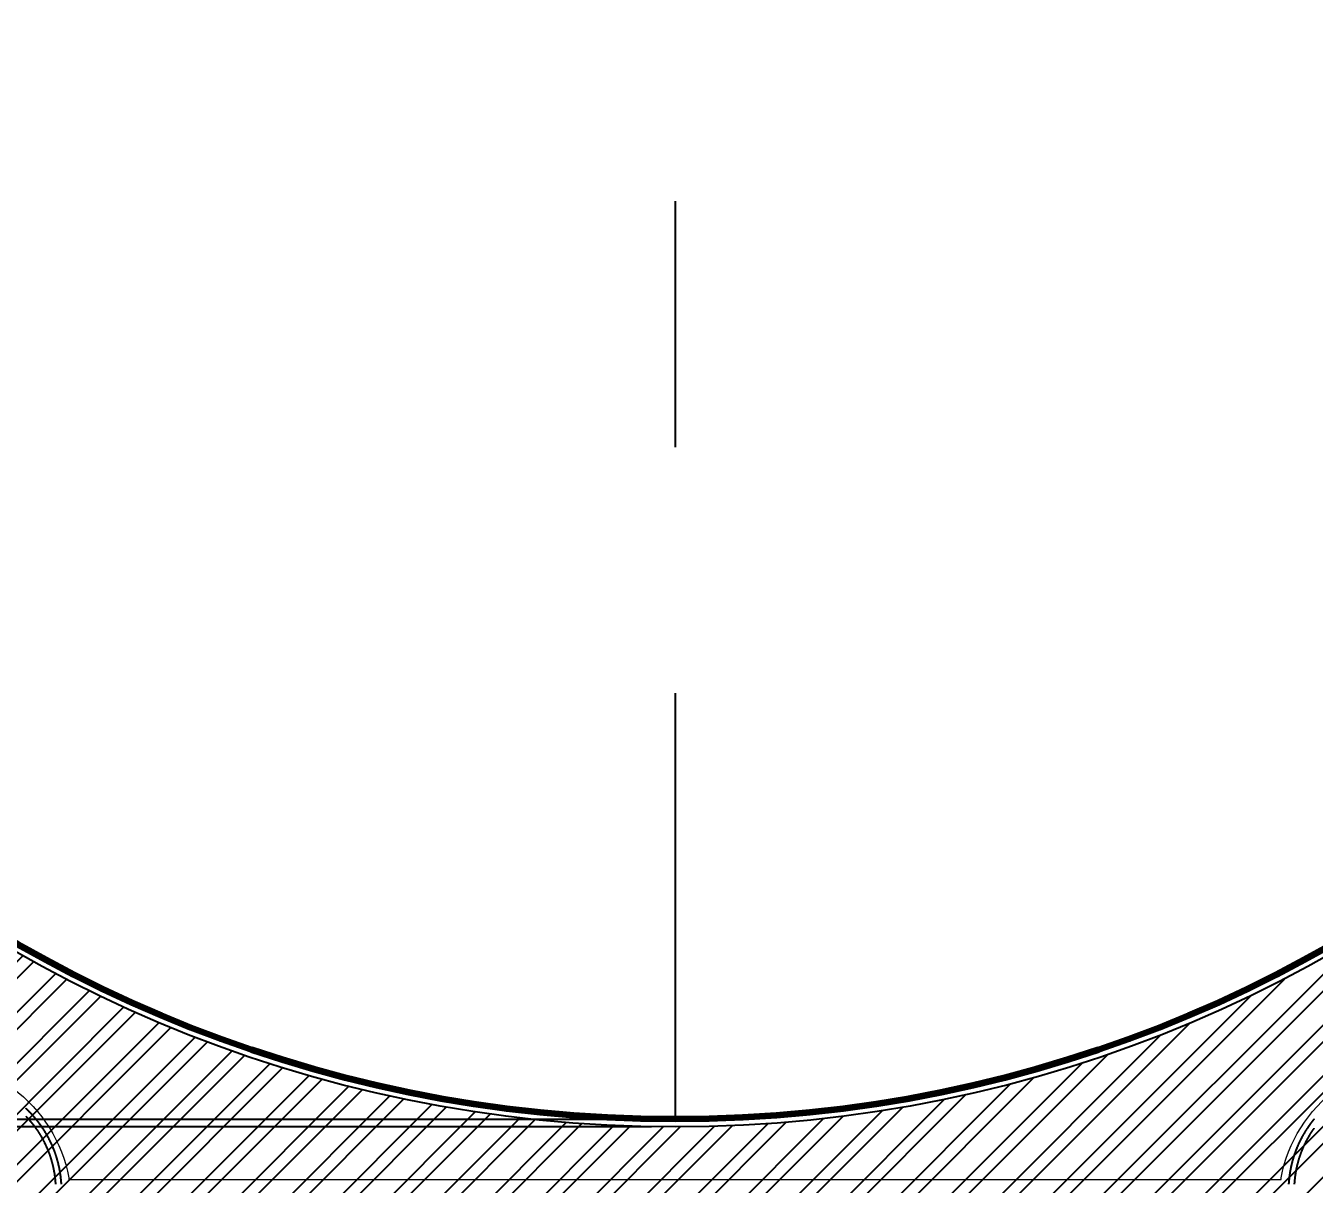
# Model space of a CAD drawing. Header units: millimetres. Extents: x 6268 to 6857, y -7375 to -6958.
# Drawn here: x 6381.34 to 6415.56, y -7194.17 to -7163.4 of the extents above; entities that cross this region are included whole.
import ezdxf

# ---------------------------------------------------------------- set-up
doc = ezdxf.new("R2010")
doc.units = ezdxf.units.MM
doc.header["$LTSCALE"] = 32.67
doc.header["$PDMODE"] = 3
doc.header["$PDSIZE"] = 0.3125
doc.linetypes.add('ACISOTGB', pattern=[9, 4, -1, 1, -1, 1, -1])
doc.layers.get('0').update_dxf_attribs({"linetype": 'CONTINUOUS'})
doc.layers.get('Defpoints').update_dxf_attribs({"linetype": 'CONTINUOUS'})
doc.layers.add('ITO', color=3, linetype='CONTINUOUS')
doc.layers.add('LAYOUT.drawing', color=140, linetype='CONTINUOUS', lineweight=100)
doc.layers.add('OUTLINE.drawing', color=190, linetype='CONTINUOUS', lineweight=100)
doc.styles.add('黑体', font='simhei.ttf')
doc.dimstyles.new('HJ', dxfattribs={"dimtxt": 3.5, "dimasz": 3.5, "dimexe": 1, "dimexo": 0.625, "dimgap": 0.5, "dimtad": 1, "dimtxsty": '黑体', "dimcen": 3.5, "dimclrd": 4, "dimclre": 4, "dimclrt": 4, "dimadec": 0, "dimazin": 0, "dimtfac": 1, "dimtmove": 0, "dimatfit": 3, "dimfxl": 1, "dimarcsym": 0})

# ---------------------------------------------------------------- blocks, each defined once
blk = doc.blocks.new('lcd1')
at = {"color": 1, "linetype": 'ACISOTGB', "lineweight": -3}
blk.add_line((574.33, 264.3), (574.33, -86.34), dxfattribs=at)
at = {"layer": 'LAYOUT.drawing', "color": 4, "linetype": 'Continuous', "lineweight": -3}
for points in [[(488.11, -84.87), (488.13, -84.89), (488.15, -84.91), (488.18, -84.93), (488.2, -84.95), (488.22, -84.97), (488.24, -84.99), (488.26, -85.02), (488.28, -85.04), (488.3, -85.06), (488.32, -85.08), (488.35, -85.1), (488.37, -85.12), (488.39, -85.14), (488.41, -85.16), (488.43, -85.18), (488.45, -85.2), (488.49, -85.24), (488.53, -85.28), (488.55, -85.31), (488.57, -85.33), (488.61, -85.37), (488.66, -85.41), (488.68, -85.43), (488.7, -85.45), (488.72, -85.47), (488.74, -85.5), (488.76, -85.52), (488.78, -85.54), (488.8, -85.56), (488.82, -85.58), (488.84, -85.6), (488.86, -85.63), (488.88, -85.65), (488.9, -85.67), (488.94, -85.71), (488.96, -85.73), (488.98, -85.76), (489, -85.78), (489.02, -85.8), (489.04, -85.82), (489.05, -85.84), (489.07, -85.87), (489.09, -85.89), (489.11, -85.91), (489.15, -85.95), (489.17, -85.98), (489.19, -86), (489.21, -86.02), (489.25, -86.07), (489.27, -86.09), (489.29, -86.11), (489.3, -86.13), (489.32, -86.16), (489.34, -86.18), (489.36, -86.2), (489.38, -86.22), (489.4, -86.25), (489.44, -86.29), (489.47, -86.34), (489.49, -86.36), (489.51, -86.38), (489.53, -86.41), (489.55, -86.43), (489.57, -86.45), (489.58, -86.47), (489.6, -86.5), (489.62, -86.52), (489.64, -86.54), (489.67, -86.59), (489.69, -86.61), (489.71, -86.64), (489.73, -86.66), (489.75, -86.68), (489.78, -86.73), (489.8, -86.75), (489.82, -86.78), (489.85, -86.82), (489.87, -86.85), (489.89, -86.87), (489.91, -86.89), (489.92, -86.92), (489.94, -86.94), (489.96, -86.97), (489.98, -86.99), (489.99, -87.01), (490.01, -87.04), (490.03, -87.06), (490.06, -87.11), (490.08, -87.13), (490.11, -87.18), (490.13, -87.21), (490.15, -87.23), (490.16, -87.25), (490.18, -87.28), (490.2, -87.3), (490.23, -87.35), (490.25, -87.38), (490.26, -87.4), (490.28, -87.42), (490.29, -87.45), (490.31, -87.47), (490.33, -87.5), (490.34, -87.52), (490.36, -87.55), (490.38, -87.57), (490.41, -87.62), (490.42, -87.64), (490.44, -87.67), (490.46, -87.69), (490.47, -87.72), (490.5, -87.77), (490.52, -87.79), (490.54, -87.82), (490.57, -87.87), (490.6, -87.92), (490.61, -87.94), (490.63, -87.97), (490.64, -87.99), (490.66, -88.02), (490.67, -88.04), (490.7, -88.09), (490.72, -88.12), (490.73, -88.14), (490.75, -88.17), (490.76, -88.2), (490.79, -88.25), (490.81, -88.27), (490.82, -88.3), (490.84, -88.32), (490.85, -88.35), (490.87, -88.37), (490.88, -88.4), (490.9, -88.42), (490.91, -88.45), (490.93, -88.48), (490.94, -88.5), (490.97, -88.55), (490.98, -88.58), (491, -88.6), (491.01, -88.63), (491.02, -88.66), (491.04, -88.68), (491.05, -88.71), (491.07, -88.73), (491.08, -88.76), (491.11, -88.81), (491.13, -88.86), (491.15, -88.89), (491.16, -88.92), (491.18, -88.94), (491.2, -89), (491.22, -89.02), (491.23, -89.05), (491.26, -89.1), (491.27, -89.13), (491.28, -89.15), (491.29, -89.18), (491.31, -89.21), (491.32, -89.23), (491.33, -89.26), (491.35, -89.29), (491.36, -89.31), (491.37, -89.34), (491.38, -89.36), (491.4, -89.39), (491.41, -89.42), (491.42, -89.44), (491.43, -89.47), (491.46, -89.52), (491.48, -89.58), (491.51, -89.63), (491.52, -89.66), (491.53, -89.69), (491.56, -89.74), (491.57, -89.77), (491.58, -89.79), (491.59, -89.82), (491.6, -89.85), (491.61, -89.87), (491.63, -89.9), (491.64, -89.93), (491.65, -89.96), (491.66, -89.98), (491.67, -90.01), (491.69, -90.06), (491.71, -90.09), (491.72, -90.12), (491.73, -90.15), (491.74, -90.17), (491.75, -90.2), (491.76, -90.23), (491.77, -90.25), (491.78, -90.28), (491.79, -90.31), (491.81, -90.36), (491.83, -90.39), (491.85, -90.45), (491.86, -90.47), (491.87, -90.5), (491.89, -90.56), (491.9, -90.58), (491.91, -90.61), (491.92, -90.64), (491.93, -90.67), (491.94, -90.69), (491.96, -90.75), (491.98, -90.81), (491.99, -90.83), (492, -90.86), (492.01, -90.89), (492.02, -90.92), (492.03, -90.94), (492.04, -90.97), (492.05, -91), (492.06, -91.06), (492.07, -91.08), (492.08, -91.11), (492.09, -91.14), (492.1, -91.17), (492.11, -91.2), (492.12, -91.22), (492.13, -91.25), (492.14, -91.28), (492.15, -91.31), (492.15, -91.34), (492.17, -91.39), (492.18, -91.42), (492.19, -91.45), (492.2, -91.48), (492.21, -91.5), (492.21, -91.53), (492.22, -91.56), (492.24, -91.62), (492.25, -91.65), (492.26, -91.67), (492.26, -91.7), (492.27, -91.73), (492.28, -91.76), (492.29, -91.79), (492.3, -91.84), (492.32, -91.9), (492.33, -91.93), (492.33, -91.96), (492.34, -91.99), (492.35, -92.01), (492.36, -92.04), (492.36, -92.07), (492.38, -92.13), (492.38, -92.16), (492.4, -92.21), (492.41, -92.24), (492.41, -92.27), (492.42, -92.3), (492.43, -92.33), (492.43, -92.36), (492.44, -92.39), (492.45, -92.41), (492.45, -92.44), (492.46, -92.47), (492.47, -92.5), (492.47, -92.53), (492.48, -92.56), (492.49, -92.59), (492.49, -92.62), (492.5, -92.67), (492.51, -92.7), (492.52, -92.73), (492.52, -92.76), (492.53, -92.79), (492.53, -92.82), (492.54, -92.85), (492.55, -92.87), (492.55, -92.9), (492.56, -92.93), (492.56, -92.96), (492.57, -93.02), (492.58, -93.05), (492.58, -93.08), (492.59, -93.11), (492.6, -93.13), (492.6, -93.16), (492.61, -93.19), (492.61, -93.22), (492.62, -93.28), (492.63, -93.31), (492.63, -93.34), (492.64, -93.37), (492.64, -93.4), (492.65, -93.45), (492.65, -93.48), (492.66, -93.51), (492.66, -93.54), (492.67, -93.57), (492.67, -93.6), (492.68, -93.63), (492.68, -93.66), (492.68, -93.69), (492.69, -93.72), (492.69, -93.74), (492.7, -93.77), (492.7, -93.8), (492.7, -93.83), (492.71, -93.86), (492.71, -93.89), (492.72, -93.92), (492.72, -93.95), (492.72, -93.98), (492.73, -94.04), (492.73, -94.07), (492.74, -94.1), (492.74, -94.12), (492.74, -94.15), (492.75, -94.18), (492.75, -94.21), (492.75, -94.24), (492.76, -94.27), (492.76, -94.3), (492.76, -94.33), (492.76, -94.36), (492.77, -94.39), (492.77, -94.42), (492.77, -94.45), (492.78, -94.48), (492.78, -94.53), (492.78, -94.56), (492.78, -94.59), (492.79, -94.62), (492.79, -94.65), (492.79, -94.68), (492.79, -94.71), (492.8, -94.74), (492.8, -94.77), (492.8, -94.8), (492.8, -94.83), (492.8, -94.86), (492.81, -94.92), (492.81, -94.94), (492.81, -94.97)], [(655.86, -94.97), (655.86, -94.94), (655.86, -94.92), (655.86, -94.89), (655.86, -94.86), (655.86, -94.83), (655.87, -94.8), (655.87, -94.77), (655.87, -94.74), (655.87, -94.71), (655.88, -94.68), (655.88, -94.65), (655.88, -94.62), (655.88, -94.59), (655.88, -94.56), (655.89, -94.53), (655.89, -94.5), (655.89, -94.48), (655.9, -94.42), (655.9, -94.39), (655.9, -94.36), (655.91, -94.33), (655.91, -94.3), (655.91, -94.27), (655.92, -94.21), (655.92, -94.18), (655.92, -94.15), (655.93, -94.12), (655.93, -94.1), (655.93, -94.07), (655.94, -94.04), (655.94, -94.01), (655.94, -93.98), (655.95, -93.95), (655.95, -93.92), (655.96, -93.89), (655.96, -93.86), (655.96, -93.83), (655.97, -93.8), (655.97, -93.77), (655.97, -93.74), (655.98, -93.72), (655.98, -93.69), (655.99, -93.66), (655.99, -93.63), (656, -93.6), (656, -93.57), (656, -93.54), (656.01, -93.51), (656.01, -93.48), (656.02, -93.45), (656.02, -93.42), (656.03, -93.4), (656.03, -93.37), (656.04, -93.34), (656.04, -93.31), (656.05, -93.25), (656.06, -93.22), (656.06, -93.19), (656.07, -93.16), (656.07, -93.13), (656.08, -93.11), (656.08, -93.08), (656.09, -93.05), (656.09, -93.02), (656.1, -92.99), (656.11, -92.93), (656.12, -92.9), (656.12, -92.87), (656.13, -92.82), (656.14, -92.79), (656.14, -92.76), (656.15, -92.73), (656.16, -92.7), (656.16, -92.67), (656.17, -92.64), (656.17, -92.62), (656.18, -92.59), (656.19, -92.56), (656.2, -92.5), (656.21, -92.47), (656.21, -92.44), (656.22, -92.41), (656.23, -92.36), (656.24, -92.33), (656.25, -92.3), (656.25, -92.27), (656.26, -92.24), (656.27, -92.21), (656.27, -92.19), (656.28, -92.16), (656.29, -92.13), (656.3, -92.1), (656.31, -92.04), (656.32, -92.01), (656.33, -91.99), (656.33, -91.96), (656.34, -91.93), (656.35, -91.9), (656.36, -91.84), (656.37, -91.82), (656.38, -91.79), (656.39, -91.76), (656.4, -91.73), (656.4, -91.7), (656.41, -91.67), (656.42, -91.65), (656.44, -91.59), (656.44, -91.56), (656.45, -91.53), (656.46, -91.5), (656.47, -91.48), (656.48, -91.45), (656.49, -91.42), (656.5, -91.36), (656.51, -91.34), (656.52, -91.31), (656.54, -91.25), (656.55, -91.22), (656.56, -91.2), (656.57, -91.17), (656.57, -91.14), (656.59, -91.08), (656.6, -91.06), (656.61, -91.03), (656.62, -91), (656.63, -90.97), (656.64, -90.94), (656.65, -90.92), (656.66, -90.89), (656.67, -90.86), (656.68, -90.83), (656.69, -90.81), (656.7, -90.78), (656.71, -90.75), (656.73, -90.69), (656.74, -90.67), (656.75, -90.64), (656.76, -90.61), (656.77, -90.58), (656.78, -90.56), (656.79, -90.53), (656.8, -90.5), (656.81, -90.47), (656.82, -90.45), (656.83, -90.42), (656.85, -90.36), (656.86, -90.34), (656.87, -90.31), (656.88, -90.28), (656.9, -90.25), (656.91, -90.23), (656.92, -90.2), (656.93, -90.17), (656.94, -90.15), (656.95, -90.12), (656.96, -90.09), (656.97, -90.06), (657, -90.01), (657.01, -89.98), (657.02, -89.96), (657.03, -89.93), (657.04, -89.9), (657.05, -89.87), (657.06, -89.85), (657.08, -89.82), (657.09, -89.79), (657.1, -89.77), (657.11, -89.74), (657.12, -89.71), (657.14, -89.69), (657.15, -89.66), (657.17, -89.6), (657.18, -89.58), (657.21, -89.52), (657.22, -89.5), (657.23, -89.47), (657.25, -89.44), (657.26, -89.42), (657.27, -89.39), (657.28, -89.36), (657.3, -89.34), (657.31, -89.31), (657.32, -89.29), (657.33, -89.26), (657.35, -89.23), (657.36, -89.21), (657.37, -89.18), (657.39, -89.15), (657.41, -89.1), (657.42, -89.07), (657.44, -89.05), (657.45, -89.02), (657.48, -88.97), (657.49, -88.94), (657.52, -88.89), (657.53, -88.86), (657.55, -88.84), (657.56, -88.81), (657.57, -88.79), (657.6, -88.73), (657.61, -88.71), (657.63, -88.68), (657.66, -88.63), (657.67, -88.6), (657.68, -88.58), (657.7, -88.55), (657.71, -88.53), (657.73, -88.5), (657.74, -88.48), (657.76, -88.45), (657.78, -88.4), (657.8, -88.37), (657.81, -88.35), (657.83, -88.32), (657.84, -88.3), (657.87, -88.25), (657.89, -88.22), (657.9, -88.2), (657.92, -88.17), (657.93, -88.14), (657.95, -88.12), (657.96, -88.09), (657.98, -88.07), (657.99, -88.04), (658.01, -88.02), (658.02, -87.99), (658.05, -87.94), (658.07, -87.92), (658.09, -87.89), (658.1, -87.87), (658.12, -87.84), (658.13, -87.82), (658.15, -87.79), (658.16, -87.77), (658.18, -87.74), (658.19, -87.72), (658.21, -87.69), (658.23, -87.67), (658.24, -87.64), (658.27, -87.6), (658.29, -87.57), (658.31, -87.55), (658.32, -87.52), (658.34, -87.5), (658.36, -87.47), (658.37, -87.45), (658.39, -87.42), (658.4, -87.4), (658.42, -87.38), (658.44, -87.35), (658.45, -87.33), (658.47, -87.3), (658.49, -87.28), (658.5, -87.25), (658.54, -87.21), (658.55, -87.18), (658.57, -87.16), (658.59, -87.13), (658.61, -87.11), (658.62, -87.09), (658.64, -87.06), (658.66, -87.04), (658.67, -87.01), (658.69, -86.99), (658.71, -86.97), (658.73, -86.94), (658.74, -86.92), (658.76, -86.89), (658.78, -86.87), (658.8, -86.85), (658.81, -86.82), (658.85, -86.78), (658.87, -86.75), (658.88, -86.73), (658.9, -86.71), (658.92, -86.68), (658.94, -86.66), (658.96, -86.64), (658.99, -86.59), (659.03, -86.54), (659.06, -86.5), (659.08, -86.47), (659.1, -86.45), (659.12, -86.43), (659.14, -86.41), (659.16, -86.38), (659.17, -86.36), (659.19, -86.34), (659.21, -86.31), (659.23, -86.29)], [(488.11, -84.87), (488.13, -84.89), (488.15, -84.91), (488.18, -84.93), (488.2, -84.95), (488.22, -84.97), (488.24, -84.99), (488.26, -85.02), (488.28, -85.04), (488.3, -85.06), (488.32, -85.08), (488.35, -85.1), (488.37, -85.12), (488.39, -85.14), (488.41, -85.16), (488.43, -85.18), (488.45, -85.2), (488.49, -85.24), (488.53, -85.28), (488.55, -85.31), (488.57, -85.33), (488.61, -85.37), (488.66, -85.41), (488.68, -85.43), (488.7, -85.45), (488.72, -85.47), (488.74, -85.5), (488.76, -85.52), (488.78, -85.54), (488.8, -85.56), (488.82, -85.58), (488.84, -85.6), (488.86, -85.63), (488.88, -85.65), (488.9, -85.67), (488.94, -85.71), (488.96, -85.73), (488.98, -85.76), (489, -85.78), (489.02, -85.8), (489.04, -85.82), (489.05, -85.84), (489.07, -85.87), (489.09, -85.89), (489.11, -85.91), (489.15, -85.95), (489.17, -85.98), (489.19, -86), (489.21, -86.02), (489.25, -86.07), (489.27, -86.09), (489.29, -86.11), (489.3, -86.13), (489.32, -86.16), (489.34, -86.18), (489.36, -86.2), (489.38, -86.22), (489.4, -86.25), (489.44, -86.29), (489.47, -86.34), (489.49, -86.36), (489.51, -86.38), (489.53, -86.41), (489.55, -86.43), (489.57, -86.45), (489.58, -86.47), (489.6, -86.5), (489.62, -86.52), (489.64, -86.54), (489.67, -86.59), (489.69, -86.61), (489.71, -86.64), (489.73, -86.66), (489.75, -86.68), (489.78, -86.73), (489.8, -86.75), (489.82, -86.78), (489.85, -86.82), (489.87, -86.85), (489.89, -86.87), (489.91, -86.89), (489.92, -86.92), (489.94, -86.94), (489.96, -86.97), (489.98, -86.99), (489.99, -87.01), (490.01, -87.04), (490.03, -87.06), (490.06, -87.11), (490.08, -87.13), (490.11, -87.18), (490.13, -87.21), (490.15, -87.23), (490.16, -87.25), (490.18, -87.28), (490.2, -87.3), (490.23, -87.35), (490.25, -87.38), (490.26, -87.4), (490.28, -87.42), (490.29, -87.45), (490.31, -87.47), (490.33, -87.5), (490.34, -87.52), (490.36, -87.55), (490.38, -87.57), (490.41, -87.62), (490.42, -87.64), (490.44, -87.67), (490.46, -87.69), (490.47, -87.72), (490.5, -87.77), (490.52, -87.79), (490.54, -87.82), (490.57, -87.87), (490.6, -87.92), (490.61, -87.94), (490.63, -87.97), (490.64, -87.99), (490.66, -88.02), (490.67, -88.04), (490.7, -88.09), (490.72, -88.12), (490.73, -88.14), (490.75, -88.17), (490.76, -88.2), (490.79, -88.25), (490.81, -88.27), (490.82, -88.3), (490.84, -88.32), (490.85, -88.35), (490.87, -88.37), (490.88, -88.4), (490.9, -88.42), (490.91, -88.45), (490.93, -88.48), (490.94, -88.5), (490.97, -88.55), (490.98, -88.58), (491, -88.6), (491.01, -88.63), (491.02, -88.66), (491.04, -88.68), (491.05, -88.71), (491.07, -88.73), (491.08, -88.76), (491.11, -88.81), (491.13, -88.86), (491.15, -88.89), (491.16, -88.92), (491.18, -88.94), (491.2, -89), (491.22, -89.02), (491.23, -89.05), (491.26, -89.1), (491.27, -89.13), (491.28, -89.15), (491.29, -89.18), (491.31, -89.21), (491.32, -89.23), (491.33, -89.26), (491.35, -89.29), (491.36, -89.31), (491.37, -89.34), (491.38, -89.36), (491.4, -89.39), (491.41, -89.42), (491.42, -89.44), (491.43, -89.47), (491.46, -89.52), (491.48, -89.58), (491.51, -89.63), (491.52, -89.66), (491.53, -89.69), (491.56, -89.74), (491.57, -89.77), (491.58, -89.79), (491.59, -89.82), (491.6, -89.85), (491.61, -89.87), (491.63, -89.9), (491.64, -89.93), (491.65, -89.96), (491.66, -89.98), (491.67, -90.01), (491.69, -90.06), (491.71, -90.09), (491.72, -90.12), (491.73, -90.15), (491.74, -90.17), (491.75, -90.2), (491.76, -90.23), (491.77, -90.25), (491.78, -90.28), (491.79, -90.31), (491.81, -90.36), (491.83, -90.39), (491.85, -90.45), (491.86, -90.47), (491.87, -90.5), (491.89, -90.56), (491.9, -90.58), (491.91, -90.61), (491.92, -90.64), (491.93, -90.67), (491.94, -90.69), (491.96, -90.75), (491.98, -90.81), (491.99, -90.83), (492, -90.86), (492.01, -90.89), (492.02, -90.92), (492.03, -90.94), (492.04, -90.97), (492.05, -91), (492.06, -91.06), (492.07, -91.08), (492.08, -91.11), (492.09, -91.14), (492.1, -91.17), (492.11, -91.2), (492.12, -91.22), (492.13, -91.25), (492.14, -91.28), (492.15, -91.31), (492.15, -91.34), (492.17, -91.39), (492.18, -91.42), (492.19, -91.45), (492.2, -91.48), (492.21, -91.5), (492.21, -91.53), (492.22, -91.56), (492.24, -91.62), (492.25, -91.65), (492.26, -91.67), (492.26, -91.7), (492.27, -91.73), (492.28, -91.76), (492.29, -91.79), (492.3, -91.84), (492.32, -91.9), (492.33, -91.93), (492.33, -91.96), (492.34, -91.99), (492.35, -92.01), (492.36, -92.04), (492.36, -92.07), (492.38, -92.13), (492.38, -92.16), (492.4, -92.21), (492.41, -92.24), (492.41, -92.27), (492.42, -92.3), (492.43, -92.33), (492.43, -92.36), (492.44, -92.39), (492.45, -92.41), (492.45, -92.44), (492.46, -92.47), (492.47, -92.5), (492.47, -92.53), (492.48, -92.56), (492.49, -92.59), (492.49, -92.62), (492.5, -92.67), (492.51, -92.7), (492.52, -92.73), (492.52, -92.76), (492.53, -92.79), (492.53, -92.82), (492.54, -92.85), (492.55, -92.87), (492.55, -92.9), (492.56, -92.93), (492.56, -92.96), (492.57, -93.02), (492.58, -93.05), (492.58, -93.08), (492.59, -93.11), (492.6, -93.13), (492.6, -93.16), (492.61, -93.19), (492.61, -93.22), (492.62, -93.28), (492.63, -93.31), (492.63, -93.34), (492.64, -93.37), (492.64, -93.4), (492.65, -93.45), (492.65, -93.48), (492.66, -93.51), (492.66, -93.54), (492.67, -93.57), (492.67, -93.6), (492.68, -93.63), (492.68, -93.66), (492.68, -93.69), (492.69, -93.72), (492.69, -93.74), (492.7, -93.77), (492.7, -93.8), (492.7, -93.83), (492.71, -93.86), (492.71, -93.89), (492.72, -93.92), (492.72, -93.95), (492.72, -93.98), (492.73, -94.04), (492.73, -94.07), (492.74, -94.1), (492.74, -94.12), (492.74, -94.15), (492.75, -94.18), (492.75, -94.21), (492.75, -94.24), (492.76, -94.27), (492.76, -94.3), (492.76, -94.33), (492.76, -94.36), (492.77, -94.39), (492.77, -94.42), (492.77, -94.45), (492.78, -94.48), (492.78, -94.53), (492.78, -94.56), (492.78, -94.59), (492.79, -94.62), (492.79, -94.65), (492.79, -94.68), (492.79, -94.71), (492.8, -94.74), (492.8, -94.77), (492.8, -94.8), (492.8, -94.83), (492.8, -94.86), (492.81, -94.92), (492.81, -94.94), (492.81, -94.97)], [(655.86, -94.97), (655.86, -94.94), (655.86, -94.92), (655.86, -94.89), (655.86, -94.86), (655.86, -94.83), (655.87, -94.8), (655.87, -94.77), (655.87, -94.74), (655.87, -94.71), (655.88, -94.68), (655.88, -94.65), (655.88, -94.62), (655.88, -94.59), (655.88, -94.56), (655.89, -94.53), (655.89, -94.5), (655.89, -94.48), (655.9, -94.42), (655.9, -94.39), (655.9, -94.36), (655.91, -94.33), (655.91, -94.3), (655.91, -94.27), (655.92, -94.21), (655.92, -94.18), (655.92, -94.15), (655.93, -94.12), (655.93, -94.1), (655.93, -94.07), (655.94, -94.04), (655.94, -94.01), (655.94, -93.98), (655.95, -93.95), (655.95, -93.92), (655.96, -93.89), (655.96, -93.86), (655.96, -93.83), (655.97, -93.8), (655.97, -93.77), (655.97, -93.74), (655.98, -93.72), (655.98, -93.69), (655.99, -93.66), (655.99, -93.63), (656, -93.6), (656, -93.57), (656, -93.54), (656.01, -93.51), (656.01, -93.48), (656.02, -93.45), (656.02, -93.42), (656.03, -93.4), (656.03, -93.37), (656.04, -93.34), (656.04, -93.31), (656.05, -93.25), (656.06, -93.22), (656.06, -93.19), (656.07, -93.16), (656.07, -93.13), (656.08, -93.11), (656.08, -93.08), (656.09, -93.05), (656.09, -93.02), (656.1, -92.99), (656.11, -92.93), (656.12, -92.9), (656.12, -92.87), (656.13, -92.82), (656.14, -92.79), (656.14, -92.76), (656.15, -92.73), (656.16, -92.7), (656.16, -92.67), (656.17, -92.64), (656.17, -92.62), (656.18, -92.59), (656.19, -92.56), (656.2, -92.5), (656.21, -92.47), (656.21, -92.44), (656.22, -92.41), (656.23, -92.36), (656.24, -92.33), (656.25, -92.3), (656.25, -92.27), (656.26, -92.24), (656.27, -92.21), (656.27, -92.19), (656.28, -92.16), (656.29, -92.13), (656.3, -92.1), (656.31, -92.04), (656.32, -92.01), (656.33, -91.99), (656.33, -91.96), (656.34, -91.93), (656.35, -91.9), (656.36, -91.84), (656.37, -91.82), (656.38, -91.79), (656.39, -91.76), (656.4, -91.73), (656.4, -91.7), (656.41, -91.67), (656.42, -91.65), (656.44, -91.59), (656.44, -91.56), (656.45, -91.53), (656.46, -91.5), (656.47, -91.48), (656.48, -91.45), (656.49, -91.42), (656.5, -91.36), (656.51, -91.34), (656.52, -91.31), (656.54, -91.25), (656.55, -91.22), (656.56, -91.2), (656.57, -91.17), (656.57, -91.14), (656.59, -91.08), (656.6, -91.06), (656.61, -91.03), (656.62, -91), (656.63, -90.97), (656.64, -90.94), (656.65, -90.92), (656.66, -90.89), (656.67, -90.86), (656.68, -90.83), (656.69, -90.81), (656.7, -90.78), (656.71, -90.75), (656.73, -90.69), (656.74, -90.67), (656.75, -90.64), (656.76, -90.61), (656.77, -90.58), (656.78, -90.56), (656.79, -90.53), (656.8, -90.5), (656.81, -90.47), (656.82, -90.45), (656.83, -90.42), (656.85, -90.36), (656.86, -90.34), (656.87, -90.31), (656.88, -90.28), (656.9, -90.25), (656.91, -90.23), (656.92, -90.2), (656.93, -90.17), (656.94, -90.15), (656.95, -90.12), (656.96, -90.09), (656.97, -90.06), (657, -90.01), (657.01, -89.98), (657.02, -89.96), (657.03, -89.93), (657.04, -89.9), (657.05, -89.87), (657.06, -89.85), (657.08, -89.82), (657.09, -89.79), (657.1, -89.77), (657.11, -89.74), (657.12, -89.71), (657.14, -89.69), (657.15, -89.66), (657.17, -89.6), (657.18, -89.58), (657.21, -89.52), (657.22, -89.5), (657.23, -89.47), (657.25, -89.44), (657.26, -89.42), (657.27, -89.39), (657.28, -89.36), (657.3, -89.34), (657.31, -89.31), (657.32, -89.29), (657.33, -89.26), (657.35, -89.23), (657.36, -89.21), (657.37, -89.18), (657.39, -89.15), (657.41, -89.1), (657.42, -89.07), (657.44, -89.05), (657.45, -89.02), (657.48, -88.97), (657.49, -88.94), (657.52, -88.89), (657.53, -88.86), (657.55, -88.84), (657.56, -88.81), (657.57, -88.79), (657.6, -88.73), (657.61, -88.71), (657.63, -88.68), (657.66, -88.63), (657.67, -88.6), (657.68, -88.58), (657.7, -88.55), (657.71, -88.53), (657.73, -88.5), (657.74, -88.48), (657.76, -88.45), (657.78, -88.4), (657.8, -88.37), (657.81, -88.35), (657.83, -88.32), (657.84, -88.3), (657.87, -88.25), (657.89, -88.22), (657.9, -88.2), (657.92, -88.17), (657.93, -88.14), (657.95, -88.12), (657.96, -88.09), (657.98, -88.07), (657.99, -88.04), (658.01, -88.02), (658.02, -87.99), (658.05, -87.94), (658.07, -87.92), (658.09, -87.89), (658.1, -87.87), (658.12, -87.84), (658.13, -87.82), (658.15, -87.79), (658.16, -87.77), (658.18, -87.74), (658.19, -87.72), (658.21, -87.69), (658.23, -87.67), (658.24, -87.64), (658.27, -87.6), (658.29, -87.57), (658.31, -87.55), (658.32, -87.52), (658.34, -87.5), (658.36, -87.47), (658.37, -87.45), (658.39, -87.42), (658.4, -87.4), (658.42, -87.38), (658.44, -87.35), (658.45, -87.33), (658.47, -87.3), (658.49, -87.28), (658.5, -87.25), (658.54, -87.21), (658.55, -87.18), (658.57, -87.16), (658.59, -87.13), (658.61, -87.11), (658.62, -87.09), (658.64, -87.06), (658.66, -87.04), (658.67, -87.01), (658.69, -86.99), (658.71, -86.97), (658.73, -86.94), (658.74, -86.92), (658.76, -86.89), (658.78, -86.87), (658.8, -86.85), (658.81, -86.82), (658.85, -86.78), (658.87, -86.75), (658.88, -86.73), (658.9, -86.71), (658.92, -86.68), (658.94, -86.66), (658.96, -86.64), (658.99, -86.59), (659.03, -86.54), (659.06, -86.5), (659.08, -86.47), (659.1, -86.45), (659.12, -86.43), (659.14, -86.41), (659.16, -86.38), (659.17, -86.36), (659.19, -86.34), (659.21, -86.31), (659.23, -86.29)]]:
    blk.add_lwpolyline(points, dxfattribs=at)
at = {"layer": 'LAYOUT.drawing', "color": 4, "linetype": 'Continuous', "lineweight": 0}
for points in [[(488.11, -84.87), (488.13, -84.89), (488.15, -84.91), (488.18, -84.93), (488.2, -84.95), (488.22, -84.97), (488.24, -84.99), (488.26, -85.02), (488.28, -85.04), (488.3, -85.06), (488.32, -85.08), (488.35, -85.1), (488.37, -85.12), (488.39, -85.14), (488.41, -85.16), (488.43, -85.18), (488.45, -85.2), (488.49, -85.24), (488.53, -85.28), (488.55, -85.31), (488.57, -85.33), (488.61, -85.37), (488.66, -85.41), (488.68, -85.43), (488.7, -85.45), (488.72, -85.47), (488.74, -85.5), (488.76, -85.52), (488.78, -85.54), (488.8, -85.56), (488.82, -85.58), (488.84, -85.6), (488.86, -85.63), (488.88, -85.65), (488.9, -85.67), (488.94, -85.71), (488.96, -85.73), (488.98, -85.76), (489, -85.78), (489.02, -85.8), (489.04, -85.82), (489.05, -85.84), (489.07, -85.87), (489.09, -85.89), (489.11, -85.91), (489.15, -85.95), (489.17, -85.98), (489.19, -86), (489.21, -86.02), (489.25, -86.07), (489.27, -86.09), (489.29, -86.11), (489.3, -86.13), (489.32, -86.16), (489.34, -86.18), (489.36, -86.2), (489.38, -86.22), (489.4, -86.25), (489.44, -86.29), (489.47, -86.34), (489.49, -86.36), (489.51, -86.38), (489.53, -86.41), (489.55, -86.43), (489.57, -86.45), (489.58, -86.47), (489.6, -86.5), (489.62, -86.52), (489.64, -86.54), (489.67, -86.59), (489.69, -86.61), (489.71, -86.64), (489.73, -86.66), (489.75, -86.68), (489.78, -86.73), (489.8, -86.75), (489.82, -86.78), (489.85, -86.82), (489.87, -86.85), (489.89, -86.87), (489.91, -86.89), (489.92, -86.92), (489.94, -86.94), (489.96, -86.97), (489.98, -86.99), (489.99, -87.01), (490.01, -87.04), (490.03, -87.06), (490.06, -87.11), (490.08, -87.13), (490.11, -87.18), (490.13, -87.21), (490.15, -87.23), (490.16, -87.25), (490.18, -87.28), (490.2, -87.3), (490.23, -87.35), (490.25, -87.38), (490.26, -87.4), (490.28, -87.42), (490.29, -87.45), (490.31, -87.47), (490.33, -87.5), (490.34, -87.52), (490.36, -87.55), (490.38, -87.57), (490.41, -87.62), (490.42, -87.64), (490.44, -87.67), (490.46, -87.69), (490.47, -87.72), (490.5, -87.77), (490.52, -87.79), (490.54, -87.82), (490.57, -87.87), (490.6, -87.92), (490.61, -87.94), (490.63, -87.97), (490.64, -87.99), (490.66, -88.02), (490.67, -88.04), (490.7, -88.09), (490.72, -88.12), (490.73, -88.14), (490.75, -88.17), (490.76, -88.2), (490.79, -88.25), (490.81, -88.27), (490.82, -88.3), (490.84, -88.32), (490.85, -88.35), (490.87, -88.37), (490.88, -88.4), (490.9, -88.42), (490.91, -88.45), (490.93, -88.48), (490.94, -88.5), (490.97, -88.55), (490.98, -88.58), (491, -88.6), (491.01, -88.63), (491.02, -88.66), (491.04, -88.68), (491.05, -88.71), (491.07, -88.73), (491.08, -88.76), (491.11, -88.81), (491.13, -88.86), (491.15, -88.89), (491.16, -88.92), (491.18, -88.94), (491.2, -89), (491.22, -89.02), (491.23, -89.05), (491.26, -89.1), (491.27, -89.13), (491.28, -89.15), (491.29, -89.18), (491.31, -89.21), (491.32, -89.23), (491.33, -89.26), (491.35, -89.29), (491.36, -89.31), (491.37, -89.34), (491.38, -89.36), (491.4, -89.39), (491.41, -89.42), (491.42, -89.44), (491.43, -89.47), (491.46, -89.52), (491.48, -89.58), (491.51, -89.63), (491.52, -89.66), (491.53, -89.69), (491.56, -89.74), (491.57, -89.77), (491.58, -89.79), (491.59, -89.82), (491.6, -89.85), (491.61, -89.87), (491.63, -89.9), (491.64, -89.93), (491.65, -89.96), (491.66, -89.98), (491.67, -90.01), (491.69, -90.06), (491.71, -90.09), (491.72, -90.12), (491.73, -90.15), (491.74, -90.17), (491.75, -90.2), (491.76, -90.23), (491.77, -90.25), (491.78, -90.28), (491.79, -90.31), (491.81, -90.36), (491.83, -90.39), (491.85, -90.45), (491.86, -90.47), (491.87, -90.5), (491.89, -90.56), (491.9, -90.58), (491.91, -90.61), (491.92, -90.64), (491.93, -90.67), (491.94, -90.69), (491.96, -90.75), (491.98, -90.81), (491.99, -90.83), (492, -90.86), (492.01, -90.89), (492.02, -90.92), (492.03, -90.94), (492.04, -90.97), (492.05, -91), (492.06, -91.06), (492.07, -91.08), (492.08, -91.11), (492.09, -91.14), (492.1, -91.17), (492.11, -91.2), (492.12, -91.22), (492.13, -91.25), (492.14, -91.28), (492.15, -91.31), (492.15, -91.34), (492.17, -91.39), (492.18, -91.42), (492.19, -91.45), (492.2, -91.48), (492.21, -91.5), (492.21, -91.53), (492.22, -91.56), (492.24, -91.62), (492.25, -91.65), (492.26, -91.67), (492.26, -91.7), (492.27, -91.73), (492.28, -91.76), (492.29, -91.79), (492.3, -91.84), (492.32, -91.9), (492.33, -91.93), (492.33, -91.96), (492.34, -91.99), (492.35, -92.01), (492.36, -92.04), (492.36, -92.07), (492.38, -92.13), (492.38, -92.16), (492.4, -92.21), (492.41, -92.24), (492.41, -92.27), (492.42, -92.3), (492.43, -92.33), (492.43, -92.36), (492.44, -92.39), (492.45, -92.41), (492.45, -92.44), (492.46, -92.47), (492.47, -92.5), (492.47, -92.53), (492.48, -92.56), (492.49, -92.59), (492.49, -92.62), (492.5, -92.67), (492.51, -92.7), (492.52, -92.73), (492.52, -92.76), (492.53, -92.79), (492.53, -92.82), (492.54, -92.85), (492.55, -92.87), (492.55, -92.9), (492.56, -92.93), (492.56, -92.96), (492.57, -93.02), (492.58, -93.05), (492.58, -93.08), (492.59, -93.11), (492.6, -93.13), (492.6, -93.16), (492.61, -93.19), (492.61, -93.22), (492.62, -93.28), (492.63, -93.31), (492.63, -93.34), (492.64, -93.37), (492.64, -93.4), (492.65, -93.45), (492.65, -93.48), (492.66, -93.51), (492.66, -93.54), (492.67, -93.57), (492.67, -93.6), (492.68, -93.63), (492.68, -93.66), (492.68, -93.69), (492.69, -93.72), (492.69, -93.74), (492.7, -93.77), (492.7, -93.8), (492.7, -93.83), (492.71, -93.86), (492.71, -93.89), (492.72, -93.92), (492.72, -93.95), (492.72, -93.98), (492.73, -94.04), (492.73, -94.07), (492.74, -94.1), (492.74, -94.12), (492.74, -94.15), (492.75, -94.18), (492.75, -94.21), (492.75, -94.24), (492.76, -94.27), (492.76, -94.3), (492.76, -94.33), (492.76, -94.36), (492.77, -94.39), (492.77, -94.42), (492.77, -94.45), (492.78, -94.48), (492.78, -94.53), (492.78, -94.56), (492.78, -94.59), (492.79, -94.62), (492.79, -94.65), (492.79, -94.68), (492.79, -94.71), (492.8, -94.74), (492.8, -94.77), (492.8, -94.8), (492.8, -94.83), (492.8, -94.86), (492.81, -94.92), (492.81, -94.94), (492.81, -94.97)], [(655.86, -94.97), (655.86, -94.94), (655.86, -94.92), (655.86, -94.89), (655.86, -94.86), (655.86, -94.83), (655.87, -94.8), (655.87, -94.77), (655.87, -94.74), (655.87, -94.71), (655.88, -94.68), (655.88, -94.65), (655.88, -94.62), (655.88, -94.59), (655.88, -94.56), (655.89, -94.53), (655.89, -94.5), (655.89, -94.48), (655.9, -94.42), (655.9, -94.39), (655.9, -94.36), (655.91, -94.33), (655.91, -94.3), (655.91, -94.27), (655.92, -94.21), (655.92, -94.18), (655.92, -94.15), (655.93, -94.12), (655.93, -94.1), (655.93, -94.07), (655.94, -94.04), (655.94, -94.01), (655.94, -93.98), (655.95, -93.95), (655.95, -93.92), (655.96, -93.89), (655.96, -93.86), (655.96, -93.83), (655.97, -93.8), (655.97, -93.77), (655.97, -93.74), (655.98, -93.72), (655.98, -93.69), (655.99, -93.66), (655.99, -93.63), (656, -93.6), (656, -93.57), (656, -93.54), (656.01, -93.51), (656.01, -93.48), (656.02, -93.45), (656.02, -93.42), (656.03, -93.4), (656.03, -93.37), (656.04, -93.34), (656.04, -93.31), (656.05, -93.25), (656.06, -93.22), (656.06, -93.19), (656.07, -93.16), (656.07, -93.13), (656.08, -93.11), (656.08, -93.08), (656.09, -93.05), (656.09, -93.02), (656.1, -92.99), (656.11, -92.93), (656.12, -92.9), (656.12, -92.87), (656.13, -92.82), (656.14, -92.79), (656.14, -92.76), (656.15, -92.73), (656.16, -92.7), (656.16, -92.67), (656.17, -92.64), (656.17, -92.62), (656.18, -92.59), (656.19, -92.56), (656.2, -92.5), (656.21, -92.47), (656.21, -92.44), (656.22, -92.41), (656.23, -92.36), (656.24, -92.33), (656.25, -92.3), (656.25, -92.27), (656.26, -92.24), (656.27, -92.21), (656.27, -92.19), (656.28, -92.16), (656.29, -92.13), (656.3, -92.1), (656.31, -92.04), (656.32, -92.01), (656.33, -91.99), (656.33, -91.96), (656.34, -91.93), (656.35, -91.9), (656.36, -91.84), (656.37, -91.82), (656.38, -91.79), (656.39, -91.76), (656.4, -91.73), (656.4, -91.7), (656.41, -91.67), (656.42, -91.65), (656.44, -91.59), (656.44, -91.56), (656.45, -91.53), (656.46, -91.5), (656.47, -91.48), (656.48, -91.45), (656.49, -91.42), (656.5, -91.36), (656.51, -91.34), (656.52, -91.31), (656.54, -91.25), (656.55, -91.22), (656.56, -91.2), (656.57, -91.17), (656.57, -91.14), (656.59, -91.08), (656.6, -91.06), (656.61, -91.03), (656.62, -91), (656.63, -90.97), (656.64, -90.94), (656.65, -90.92), (656.66, -90.89), (656.67, -90.86), (656.68, -90.83), (656.69, -90.81), (656.7, -90.78), (656.71, -90.75), (656.73, -90.69), (656.74, -90.67), (656.75, -90.64), (656.76, -90.61), (656.77, -90.58), (656.78, -90.56), (656.79, -90.53), (656.8, -90.5), (656.81, -90.47), (656.82, -90.45), (656.83, -90.42), (656.85, -90.36), (656.86, -90.34), (656.87, -90.31), (656.88, -90.28), (656.9, -90.25), (656.91, -90.23), (656.92, -90.2), (656.93, -90.17), (656.94, -90.15), (656.95, -90.12), (656.96, -90.09), (656.97, -90.06), (657, -90.01), (657.01, -89.98), (657.02, -89.96), (657.03, -89.93), (657.04, -89.9), (657.05, -89.87), (657.06, -89.85), (657.08, -89.82), (657.09, -89.79), (657.1, -89.77), (657.11, -89.74), (657.12, -89.71), (657.14, -89.69), (657.15, -89.66), (657.17, -89.6), (657.18, -89.58), (657.21, -89.52), (657.22, -89.5), (657.23, -89.47), (657.25, -89.44), (657.26, -89.42), (657.27, -89.39), (657.28, -89.36), (657.3, -89.34), (657.31, -89.31), (657.32, -89.29), (657.33, -89.26), (657.35, -89.23), (657.36, -89.21), (657.37, -89.18), (657.39, -89.15), (657.41, -89.1), (657.42, -89.07), (657.44, -89.05), (657.45, -89.02), (657.48, -88.97), (657.49, -88.94), (657.52, -88.89), (657.53, -88.86), (657.55, -88.84), (657.56, -88.81), (657.57, -88.79), (657.6, -88.73), (657.61, -88.71), (657.63, -88.68), (657.66, -88.63), (657.67, -88.6), (657.68, -88.58), (657.7, -88.55), (657.71, -88.53), (657.73, -88.5), (657.74, -88.48), (657.76, -88.45), (657.78, -88.4), (657.8, -88.37), (657.81, -88.35), (657.83, -88.32), (657.84, -88.3), (657.87, -88.25), (657.89, -88.22), (657.9, -88.2), (657.92, -88.17), (657.93, -88.14), (657.95, -88.12), (657.96, -88.09), (657.98, -88.07), (657.99, -88.04), (658.01, -88.02), (658.02, -87.99), (658.05, -87.94), (658.07, -87.92), (658.09, -87.89), (658.1, -87.87), (658.12, -87.84), (658.13, -87.82), (658.15, -87.79), (658.16, -87.77), (658.18, -87.74), (658.19, -87.72), (658.21, -87.69), (658.23, -87.67), (658.24, -87.64), (658.27, -87.6), (658.29, -87.57), (658.31, -87.55), (658.32, -87.52), (658.34, -87.5), (658.36, -87.47), (658.37, -87.45), (658.39, -87.42), (658.4, -87.4), (658.42, -87.38), (658.44, -87.35), (658.45, -87.33), (658.47, -87.3), (658.49, -87.28), (658.5, -87.25), (658.54, -87.21), (658.55, -87.18), (658.57, -87.16), (658.59, -87.13), (658.61, -87.11), (658.62, -87.09), (658.64, -87.06), (658.66, -87.04), (658.67, -87.01), (658.69, -86.99), (658.71, -86.97), (658.73, -86.94), (658.74, -86.92), (658.76, -86.89), (658.78, -86.87), (658.8, -86.85), (658.81, -86.82), (658.85, -86.78), (658.87, -86.75), (658.88, -86.73), (658.9, -86.71), (658.92, -86.68), (658.94, -86.66), (658.96, -86.64), (658.99, -86.59), (659.03, -86.54), (659.06, -86.5), (659.08, -86.47), (659.1, -86.45), (659.12, -86.43), (659.14, -86.41), (659.16, -86.38), (659.17, -86.36), (659.19, -86.34), (659.21, -86.31), (659.23, -86.29)]]:
    blk.add_lwpolyline(points, dxfattribs=at)
at = {"layer": 'OUTLINE.drawing', "color": 4, "linetype": 'Continuous', "lineweight": 100}
blk.add_ellipse((574.33, 88.98), major_axis=(0, 175.32), ratio=1, dxfattribs=at)
blk = doc.blocks.new('*D277')
at = {"color": 4, "lineweight": -2, "transparency": 16777216}
for p, q in [((6397.961, -7122.323), (6346.874, -7122.323)), ((6347.874, -7125.823), (6347.874, -7188.951)), ((6397.961, -7192.451), (6346.874, -7192.451))]:
    blk.add_line(p, q, dxfattribs=at)
at = {"color": 4, "transparency": 16777216}
for points in [[(6347.291, -7125.823), (6348.457, -7125.823), (6347.874, -7122.323)], [(6347.291, -7188.951), (6348.457, -7188.951), (6347.874, -7192.451)]]:
    blk.add_solid(points, dxfattribs=at)
at = {"layer": 'Defpoints', "color": 0, "transparency": 16777216}
for p in [(6398.586, -7122.323), (6347.874, -7192.451), (6398.586, -7192.451)]:
    blk.add_point(p, dxfattribs=at)
at = {"color": 4, "transparency": 16777216, "insert": (6345.398, -7157.387), "char_height": 3.5, "attachment_point": 5, "rotation": 90, "style": '黑体'}
blk.add_mtext('LCD AA70,13', dxfattribs=at)
blk = doc.blocks.new('HSD')
at = {"layer": 'LAYOUT.drawing', "color": 0, "lineweight": -2, "elevation": 0}
for points in [[(1369.455, 305.134), (1369.459, 305.13), (1369.463, 305.126), (1369.466, 305.122), (1369.47, 305.118), (1369.474, 305.114), (1369.478, 305.11), (1369.482, 305.106), (1369.485, 305.102), (1369.489, 305.098), (1369.493, 305.094), (1369.497, 305.089), (1369.501, 305.085), (1369.508, 305.077), (1369.512, 305.073), (1369.516, 305.069), (1369.519, 305.065), (1369.523, 305.061), (1369.527, 305.056), (1369.531, 305.052), (1369.534, 305.048), (1369.538, 305.044), (1369.542, 305.04), (1369.549, 305.031), (1369.553, 305.027), (1369.556, 305.023), (1369.56, 305.019), (1369.567, 305.01), (1369.571, 305.006), (1369.574, 305.002), (1369.578, 304.997), (1369.582, 304.993), (1369.585, 304.989), (1369.589, 304.984), (1369.592, 304.98), (1369.596, 304.976), (1369.603, 304.967), (1369.61, 304.959), (1369.614, 304.954), (1369.617, 304.95), (1369.621, 304.945), (1369.624, 304.941), (1369.628, 304.937), (1369.631, 304.932), (1369.635, 304.928), (1369.638, 304.924), (1369.642, 304.919), (1369.648, 304.91), (1369.652, 304.906), (1369.655, 304.902), (1369.659, 304.897), (1369.662, 304.893), (1369.669, 304.884), (1369.672, 304.879), (1369.676, 304.875), (1369.682, 304.866), (1369.686, 304.861), (1369.689, 304.857), (1369.692, 304.852), (1369.696, 304.848), (1369.699, 304.843), (1369.702, 304.839), (1369.706, 304.834), (1369.709, 304.83), (1369.712, 304.825), (1369.715, 304.821), (1369.722, 304.812), (1369.725, 304.807), (1369.732, 304.798), (1369.735, 304.793), (1369.738, 304.789), (1369.741, 304.784), (1369.744, 304.78), (1369.747, 304.775), (1369.754, 304.766), (1369.757, 304.761), (1369.76, 304.757), (1369.763, 304.752), (1369.766, 304.747), (1369.769, 304.743), (1369.772, 304.738), (1369.776, 304.733), (1369.779, 304.729), (1369.782, 304.724), (1369.788, 304.715), (1369.791, 304.71), (1369.794, 304.705), (1369.797, 304.701), (1369.8, 304.696), (1369.806, 304.686), (1369.809, 304.682), (1369.812, 304.677), (1369.818, 304.668), (1369.824, 304.658), (1369.827, 304.653), (1369.83, 304.649), (1369.832, 304.644), (1369.835, 304.639), (1369.838, 304.634), (1369.844, 304.625), (1369.847, 304.62), (1369.85, 304.615), (1369.853, 304.61), (1369.855, 304.605), (1369.861, 304.596), (1369.864, 304.591), (1369.867, 304.586), (1369.87, 304.581), (1369.872, 304.576), (1369.875, 304.571), (1369.878, 304.567), (1369.881, 304.562), (1369.883, 304.557), (1369.886, 304.552), (1369.889, 304.547), (1369.894, 304.537), (1369.897, 304.532), (1369.9, 304.528), (1369.902, 304.523), (1369.905, 304.518), (1369.908, 304.513), (1369.91, 304.508), (1369.913, 304.503), (1369.915, 304.498), (1369.921, 304.488), (1369.926, 304.478), (1369.928, 304.473), (1369.931, 304.468), (1369.934, 304.463), (1369.939, 304.453), (1369.941, 304.448), (1369.944, 304.443), (1369.949, 304.433), (1369.951, 304.428), (1369.954, 304.423), (1369.956, 304.418), (1369.959, 304.413), (1369.961, 304.408), (1369.964, 304.403), (1369.966, 304.398), (1369.968, 304.393), (1369.971, 304.388), (1369.973, 304.383), (1369.976, 304.378), (1369.978, 304.373), (1369.98, 304.368), (1369.983, 304.363), (1369.987, 304.353), (1369.992, 304.343), (1369.997, 304.332), (1369.999, 304.327), (1370.001, 304.322), (1370.006, 304.312), (1370.008, 304.307), (1370.01, 304.302), (1370.013, 304.297), (1370.015, 304.292), (1370.017, 304.286), (1370.019, 304.281), (1370.021, 304.276), (1370.024, 304.271), (1370.026, 304.266), (1370.028, 304.261), (1370.032, 304.25), (1370.034, 304.245), (1370.036, 304.24), (1370.038, 304.235), (1370.041, 304.23), (1370.043, 304.224), (1370.045, 304.219), (1370.047, 304.214), (1370.049, 304.209), (1370.051, 304.204), (1370.055, 304.193), (1370.057, 304.188), (1370.061, 304.178), (1370.063, 304.172), (1370.065, 304.167), (1370.069, 304.157), (1370.071, 304.151), (1370.073, 304.146), (1370.075, 304.141), (1370.077, 304.136), (1370.079, 304.131), (1370.082, 304.12), (1370.086, 304.109), (1370.088, 304.104), (1370.09, 304.099), (1370.092, 304.094), (1370.093, 304.088), (1370.095, 304.083), (1370.097, 304.078), (1370.099, 304.073), (1370.102, 304.062), (1370.104, 304.057), (1370.106, 304.051), (1370.108, 304.046), (1370.109, 304.041), (1370.111, 304.035), (1370.113, 304.03), (1370.115, 304.025), (1370.116, 304.019), (1370.118, 304.014), (1370.12, 304.009), (1370.123, 303.998), (1370.125, 303.993), (1370.126, 303.987), (1370.128, 303.982), (1370.129, 303.977), (1370.131, 303.971), (1370.133, 303.966), (1370.136, 303.955), (1370.137, 303.95), (1370.139, 303.944), (1370.14, 303.939), (1370.142, 303.934), (1370.143, 303.928), (1370.145, 303.923), (1370.148, 303.912), (1370.151, 303.901), (1370.152, 303.896), (1370.154, 303.891), (1370.155, 303.885), (1370.156, 303.88), (1370.158, 303.874), (1370.159, 303.869), (1370.162, 303.858), (1370.163, 303.853), (1370.166, 303.842), (1370.167, 303.836), (1370.169, 303.831), (1370.17, 303.825), (1370.171, 303.82), (1370.173, 303.815), (1370.174, 303.809), (1370.175, 303.804), (1370.176, 303.798), (1370.178, 303.793), (1370.179, 303.787), (1370.18, 303.782), (1370.181, 303.776), (1370.183, 303.771), (1370.184, 303.766), (1370.186, 303.755), (1370.187, 303.749), (1370.188, 303.744), (1370.19, 303.738), (1370.191, 303.733), (1370.192, 303.727), (1370.193, 303.722), (1370.194, 303.716), (1370.195, 303.711), (1370.196, 303.705), (1370.197, 303.7), (1370.199, 303.689), (1370.2, 303.683), (1370.201, 303.678), (1370.202, 303.672), (1370.203, 303.667), (1370.204, 303.661), (1370.205, 303.656), (1370.206, 303.65), (1370.208, 303.639), (1370.209, 303.634), (1370.21, 303.628), (1370.211, 303.623), (1370.212, 303.617), (1370.214, 303.606), (1370.214, 303.601), (1370.215, 303.595), (1370.216, 303.59), (1370.217, 303.584), (1370.218, 303.579), (1370.219, 303.573), (1370.219, 303.568), (1370.22, 303.562), (1370.221, 303.557), (1370.222, 303.551), (1370.223, 303.545), (1370.223, 303.54), (1370.224, 303.534), (1370.225, 303.529), (1370.225, 303.523), (1370.226, 303.518), (1370.227, 303.512), (1370.228, 303.507), (1370.229, 303.495), (1370.23, 303.49), (1370.23, 303.484), (1370.231, 303.479), (1370.231, 303.473), (1370.232, 303.468), (1370.233, 303.462), (1370.233, 303.457), (1370.234, 303.451), (1370.234, 303.446), (1370.235, 303.44), (1370.235, 303.434), (1370.236, 303.429), (1370.236, 303.423), (1370.237, 303.418), (1370.237, 303.412), (1370.238, 303.401), (1370.239, 303.396), (1370.239, 303.39), (1370.24, 303.384), (1370.24, 303.379), (1370.241, 303.373), (1370.241, 303.368), (1370.241, 303.362), (1370.242, 303.356), (1370.242, 303.351), (1370.243, 303.345), (1370.243, 303.34), (1370.244, 303.328), (1370.244, 303.323)], [(1403.153, 303.323), (1403.154, 303.329), (1403.154, 303.334), (1403.154, 303.34), (1403.155, 303.345), (1403.155, 303.351), (1403.155, 303.356), (1403.156, 303.362), (1403.156, 303.368), (1403.156, 303.373), (1403.157, 303.379), (1403.157, 303.384), (1403.158, 303.39), (1403.158, 303.395), (1403.159, 303.401), (1403.159, 303.407), (1403.16, 303.412), (1403.161, 303.423), (1403.161, 303.429), (1403.162, 303.434), (1403.162, 303.44), (1403.163, 303.446), (1403.163, 303.451), (1403.165, 303.462), (1403.165, 303.468), (1403.166, 303.473), (1403.166, 303.479), (1403.167, 303.484), (1403.168, 303.49), (1403.168, 303.496), (1403.169, 303.501), (1403.17, 303.507), (1403.17, 303.512), (1403.171, 303.518), (1403.172, 303.523), (1403.172, 303.529), (1403.173, 303.534), (1403.174, 303.54), (1403.175, 303.545), (1403.175, 303.551), (1403.176, 303.557), (1403.177, 303.562), (1403.178, 303.568), (1403.179, 303.573), (1403.179, 303.579), (1403.18, 303.584), (1403.181, 303.59), (1403.182, 303.595), (1403.183, 303.601), (1403.184, 303.606), (1403.184, 303.612), (1403.185, 303.617), (1403.186, 303.623), (1403.187, 303.628), (1403.188, 303.634), (1403.19, 303.645), (1403.191, 303.65), (1403.192, 303.656), (1403.193, 303.661), (1403.194, 303.667), (1403.195, 303.672), (1403.196, 303.678), (1403.197, 303.683), (1403.198, 303.689), (1403.199, 303.694), (1403.201, 303.705), (1403.202, 303.711), (1403.203, 303.716), (1403.205, 303.727), (1403.207, 303.733), (1403.208, 303.738), (1403.209, 303.744), (1403.21, 303.749), (1403.211, 303.755), (1403.212, 303.76), (1403.213, 303.766), (1403.215, 303.771), (1403.216, 303.776), (1403.218, 303.787), (1403.22, 303.793), (1403.221, 303.798), (1403.222, 303.804), (1403.225, 303.815), (1403.226, 303.82), (1403.227, 303.826), (1403.228, 303.831), (1403.23, 303.836), (1403.231, 303.842), (1403.232, 303.847), (1403.234, 303.853), (1403.235, 303.858), (1403.236, 303.863), (1403.239, 303.874), (1403.241, 303.88), (1403.242, 303.885), (1403.244, 303.891), (1403.245, 303.896), (1403.246, 303.901), (1403.249, 303.912), (1403.251, 303.917), (1403.252, 303.923), (1403.254, 303.928), (1403.255, 303.934), (1403.257, 303.939), (1403.258, 303.944), (1403.26, 303.95), (1403.263, 303.961), (1403.265, 303.966), (1403.266, 303.971), (1403.268, 303.977), (1403.269, 303.982), (1403.271, 303.987), (1403.273, 303.993), (1403.276, 304.003), (1403.278, 304.009), (1403.279, 304.014), (1403.283, 304.025), (1403.284, 304.03), (1403.286, 304.035), (1403.288, 304.041), (1403.289, 304.046), (1403.293, 304.057), (1403.295, 304.062), (1403.296, 304.067), (1403.298, 304.073), (1403.3, 304.078), (1403.302, 304.083), (1403.304, 304.088), (1403.306, 304.094), (1403.307, 304.099), (1403.309, 304.104), (1403.311, 304.109), (1403.313, 304.115), (1403.315, 304.12), (1403.319, 304.131), (1403.32, 304.136), (1403.322, 304.141), (1403.324, 304.146), (1403.326, 304.151), (1403.328, 304.157), (1403.33, 304.162), (1403.332, 304.167), (1403.334, 304.172), (1403.336, 304.178), (1403.338, 304.183), (1403.342, 304.193), (1403.344, 304.198), (1403.346, 304.204), (1403.348, 304.209), (1403.35, 304.214), (1403.352, 304.219), (1403.354, 304.224), (1403.357, 304.23), (1403.359, 304.235), (1403.361, 304.24), (1403.363, 304.245), (1403.365, 304.25), (1403.369, 304.261), (1403.371, 304.266), (1403.374, 304.271), (1403.376, 304.276), (1403.378, 304.281), (1403.38, 304.286), (1403.382, 304.292), (1403.385, 304.297), (1403.387, 304.302), (1403.389, 304.307), (1403.391, 304.312), (1403.394, 304.317), (1403.396, 304.322), (1403.398, 304.327), (1403.403, 304.338), (1403.405, 304.343), (1403.41, 304.353), (1403.412, 304.358), (1403.414, 304.363), (1403.417, 304.368), (1403.419, 304.373), (1403.422, 304.378), (1403.424, 304.383), (1403.426, 304.388), (1403.429, 304.393), (1403.431, 304.398), (1403.434, 304.403), (1403.436, 304.408), (1403.439, 304.413), (1403.441, 304.418), (1403.443, 304.423), (1403.448, 304.433), (1403.451, 304.438), (1403.453, 304.443), (1403.456, 304.448), (1403.461, 304.458), (1403.464, 304.463), (1403.469, 304.473), (1403.471, 304.478), (1403.474, 304.483), (1403.476, 304.488), (1403.479, 304.493), (1403.484, 304.503), (1403.487, 304.508), (1403.49, 304.513), (1403.495, 304.523), (1403.498, 304.527), (1403.5, 304.533), (1403.503, 304.537), (1403.506, 304.542), (1403.508, 304.547), (1403.511, 304.552), (1403.514, 304.557), (1403.519, 304.567), (1403.522, 304.571), (1403.525, 304.576), (1403.528, 304.581), (1403.53, 304.586), (1403.536, 304.596), (1403.539, 304.6), (1403.542, 304.605), (1403.545, 304.61), (1403.547, 304.615), (1403.55, 304.62), (1403.553, 304.625), (1403.556, 304.629), (1403.559, 304.634), (1403.562, 304.639), (1403.565, 304.644), (1403.571, 304.653), (1403.573, 304.658), (1403.576, 304.663), (1403.579, 304.668), (1403.582, 304.672), (1403.585, 304.677), (1403.588, 304.682), (1403.591, 304.686), (1403.594, 304.691), (1403.597, 304.696), (1403.6, 304.701), (1403.603, 304.705), (1403.606, 304.71), (1403.612, 304.719), (1403.615, 304.724), (1403.619, 304.729), (1403.622, 304.733), (1403.625, 304.738), (1403.628, 304.743), (1403.631, 304.747), (1403.634, 304.752), (1403.637, 304.757), (1403.64, 304.761), (1403.643, 304.766), (1403.647, 304.77), (1403.65, 304.775), (1403.653, 304.78), (1403.656, 304.784), (1403.662, 304.793), (1403.666, 304.798), (1403.669, 304.803), (1403.672, 304.807), (1403.675, 304.812)]]:
    blk.add_lwpolyline(points, dxfattribs=at)
blk = doc.blocks.new('JFD')
at = {"color": 0}
blk.add_blockref('HSD', (0, 0), dxfattribs=at)
blk = doc.blocks.new('*D288')
at = {"color": 4, "lineweight": -2, "transparency": 16777216}
for p, q in [((6397.961, -7112.387), (6308.046, -7112.387)), ((6309.046, -7198.887), (6309.046, -7115.887)), ((6397.961, -7202.387), (6308.046, -7202.387))]:
    blk.add_line(p, q, dxfattribs=at)
at = {"color": 4, "transparency": 16777216}
for points in [[(6308.463, -7115.887), (6309.63, -7115.887), (6309.046, -7112.387)], [(6308.463, -7198.887), (6309.63, -7198.887), (6309.046, -7202.387)]]:
    blk.add_solid(points, dxfattribs=at)
at = {"layer": 'Defpoints', "color": 0, "transparency": 16777216}
for p in [(6309.046, -7112.387), (6398.586, -7112.387), (6398.586, -7202.387)]:
    blk.add_point(p, dxfattribs=at)
at = {"color": 4, "transparency": 16777216, "insert": (6306.708, -7158.324), "char_height": 3.5, "attachment_point": 5, "rotation": 90, "style": '黑体'}
blk.add_mtext('LENS OD 90%%P0.05', dxfattribs=at)
blk = doc.blocks.new('*D289')
at = {"color": 4, "lineweight": -2, "transparency": 16777216}
for p, q in [((6397.961, -7122.123), (6326.253, -7122.123)), ((6327.253, -7189.151), (6327.253, -7125.623)), ((6397.961, -7192.651), (6326.253, -7192.651))]:
    blk.add_line(p, q, dxfattribs=at)
at = {"color": 4, "transparency": 16777216}
for points in [[(6326.67, -7125.623), (6327.836, -7125.623), (6327.253, -7122.123)], [(6326.67, -7189.151), (6327.836, -7189.151), (6327.253, -7192.651)]]:
    blk.add_solid(points, dxfattribs=at)
at = {"layer": 'Defpoints', "color": 0, "transparency": 16777216}
for p in [(6327.253, -7122.123), (6398.586, -7122.123), (6398.586, -7192.651)]:
    blk.add_point(p, dxfattribs=at)
at = {"color": 4, "transparency": 16777216, "insert": (6324.708, -7157.322), "char_height": 3.5, "attachment_point": 5, "rotation": 90, "style": '黑体'}
blk.add_mtext('LENS V.A70,53±0.15', dxfattribs=at)

msp = doc.modelspace()

# ---------------------------------------------------------------- hatches: boundary and pattern name
at = {"layer": 'ITO', "true_color": 0x000000}
h = msp.add_hatch(dxfattribs=at)
h.set_pattern_fill('ANSI32', color=18, scale=0.1)
h.set_pattern_definition([(45, (1554.0589, 187.5091), (-0.67351921, 0.67351921), []), (45, (1554.5079, 187.5091), (-0.67351921, 0.67351921), [])])
h.paths.add_polyline_path([(6353.586, -7157.387, 1), (6443.586, -7157.387, 1)])
h.paths.add_polyline_path([(6433.85, -7157.387, -1), (6363.322, -7157.387, -1)], flags=16)

# ---------------------------------------------------------------- linework, layer by layer
at = {"color": 6, "lineweight": 0}
msp.add_lwpolyline([(6414.681, -7194.048), (6414.681, -7194.005, -0.189623), (6416.175, -7191.627, 0.277908), (6434.615, -7154.457, 0.463467), (6389.754, -7122.35, 0.320984), (6362.557, -7154.457, 0.277908), (6380.997, -7191.627, -0.189623), (6382.49, -7194.005), (6382.49, -7194.048)], format="xyb", close=True, dxfattribs=at)
at = {"layer": 'ITO', "color": 251, "true_color": 0x636466}
for radius in [45, 35.264]:
    msp.add_circle((6398.586, -7157.387), radius, dxfattribs=at)
at = {"layer": 'ITO', "color": 7, "true_color": 0xffffff}
msp.add_arc((6398.586, -7157.387), 44.4, 5.1688, 354.8312, dxfattribs=at)

# ---------------------------------------------------------------- block references
at = {"color": 0}
msp.add_blockref('JFD', (5011.887, -7497.498), dxfattribs=at)
at = {"color": 6, "lineweight": -3, "xscale": 0.1999999999998181, "yscale": 0.1999999999998181, "zscale": 0.1999999999998181}
msp.add_blockref('lcd1', (6283.719, -7175.182), dxfattribs=at)

# ---------------------------------------------------------------- dimensions: what is measured, and where the dimension line sits
at = {"color": 1}
for base, p1, p2, angle, text, picture, middle in [((6309.046, -7112.387), (6398.586, -7202.387), (6398.586, -7112.387), 270, 'LENS OD <>%%P0.05', '*D288', (6309.046, -7158.324)), ((6327.253, -7122.123), (6398.586, -7192.651), (6398.586, -7122.123), 270, 'LENS V.A<>±0.15', '*D289', (6327.253, -7157.322)), ((6347.874, -7192.451), (6398.586, -7122.323), (6398.586, -7192.451), 90, 'LCD AA<>', '*D277', (6347.874, -7157.387))]:
    dim = msp.add_linear_dim(base=base, p1=p1, p2=p2, angle=angle, text=text, dimstyle='HJ', dxfattribs=at)
    dim.commit()
    dim.dimension.update_dxf_attribs({"geometry": picture, "text_midpoint": middle, "dimtype": 160})

doc.saveas('drawing.dxf')
